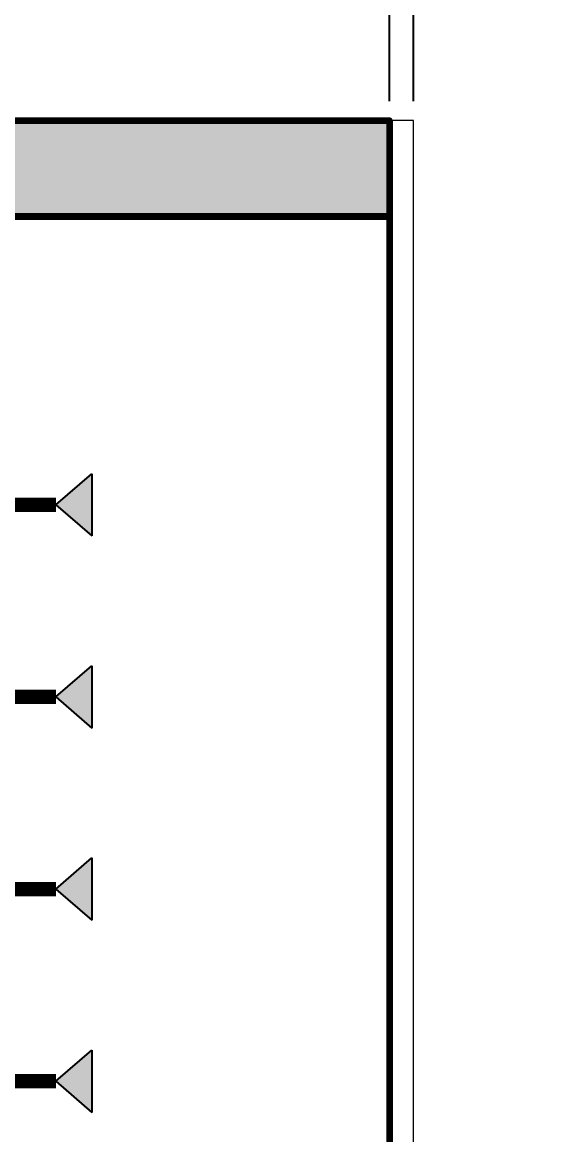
# Model space of a CAD drawing. Header units: millimetres. Extents: x -116965 to 323937, y 291661 to 566926.
# Drawn here: x -41915 to -41363, y 317683 to 318841 of the extents above; entities that cross this region are included whole.
import ezdxf

# ---------------------------------------------------------------- set-up
doc = ezdxf.new("R2010")
doc.units = ezdxf.units.MM
doc.header["$PDMODE"] = 35
doc.layers.get('0').update_dxf_attribs({"lineweight": 18})
doc.layers.add('AM_5', color=3, linetype='Continuous', lineweight=25)
doc.layers.add('C00-00-00', color=7, linetype='Continuous')
doc.layers.add('C34-3A-40', color=7, linetype='Continuous', true_color=0x343a40)
doc.layers.add('C62-64-69', color=7, linetype='Continuous', true_color=0x626469)
doc.styles.add('{18b73a54-fa43-428c-adcb-c1c7bbdf2c84}', font='Simplex.shx')
doc.dimstyles.new('kich thuoc$0', dxfattribs={"dimscale": 2, "dimtxt": 20, "dimasz": 16, "dimexe": 15, "dimexo": 10, "dimgap": 5, "dimtad": 1, "dimdec": 0, "dimzin": 0, "dimdsep": 46, "dimtxsty": '{18b73a54-fa43-428c-adcb-c1c7bbdf2c84}', "dimblk": 'OPEN30', "dimcen": 0.09, "dimclrd": 3, "dimclre": 3, "dimclrt": 3, "dimadec": 0, "dimazin": 0, "dimtfac": 1, "dimtdec": 0, "dimtofl": 0, "dimtmove": 0, "dimatfit": 3, "dimldrblk": 'OPEN30', "dimfxl": 1, "dimtolj": 1, "dimtzin": 0, "dimarcsym": 0})

# ---------------------------------------------------------------- blocks, each defined once
blk = doc.blocks.new('_Open30')
at = {"color": 0, "linetype": 'ByBlock', "lineweight": -2}
for p, q in [((-1, 0.268), (0, 0)), ((0, 0), (-1, -0.268)), ((0, 0), (-1, 0))]:
    blk.add_line(p, q, dxfattribs=at)
blk = doc.blocks.new('*D1867')
at = {"layer": 'AM_5', "color": 3, "lineweight": -2, "transparency": 16777216}
for p, q in [((-41932.6, 318758.4), (-41932.6, 319143.3)), ((-41532.6, 318758.4), (-41532.6, 319143.3)), ((-41902.6, 319113.3), (-41562.6, 319113.3))]:
    blk.add_line(p, q, dxfattribs=at)
at = {"layer": 'Defpoints', "color": 0, "lineweight": -3, "transparency": 16777216}
for p in [(-41532.6, 319113.3), (-41932.6, 318738.4), (-41532.6, 318738.4)]:
    blk.add_point(p, dxfattribs=at)
at = {"layer": 'AM_5', "color": 3, "lineweight": -2, "transparency": 16777216, "xscale": 30, "yscale": 30, "zscale": 30, "rotation": 180}
blk.add_blockref('_Open30', (-41932.6, 319113.3), dxfattribs=at)
at = {"layer": 'AM_5', "color": 3, "lineweight": -2, "transparency": 16777216, "xscale": 30, "yscale": 30, "zscale": 30}
blk.add_blockref('_Open30', (-41532.6, 319113.3), dxfattribs=at)
at = {"layer": 'AM_5', "color": 3, "transparency": 16777216, "insert": (-41732.6, 319143.3), "char_height": 40, "attachment_point": 5, "style": '{18b73a54-fa43-428c-adcb-c1c7bbdf2c84}'}
blk.add_mtext('\\A1;400', dxfattribs=at)
blk = doc.blocks.new('*D1869')
at = {"layer": 'AM_5', "color": 3, "lineweight": -2, "transparency": 16777216}
for p, q in [((-41532.7, 318758.5), (-41532.7, 319143.4)), ((-41507.7, 318758.5), (-41507.7, 319143.4)), ((-41562.7, 319113.4), (-41592.7, 319113.4)), ((-41477.7, 319113.4), (-41362.9, 319113.4))]:
    blk.add_line(p, q, dxfattribs=at)
at = {"layer": 'Defpoints', "color": 0, "lineweight": -3, "transparency": 16777216}
for p in [(-41532.7, 319113.4), (-41532.7, 318738.5), (-41507.7, 318738.5)]:
    blk.add_point(p, dxfattribs=at)
at = {"layer": 'AM_5', "color": 3, "lineweight": -2, "transparency": 16777216, "xscale": 30, "yscale": 30, "zscale": 30}
blk.add_blockref('_Open30', (-41532.7, 319113.4), dxfattribs=at)
at = {"layer": 'AM_5', "color": 3, "lineweight": -2, "transparency": 16777216, "xscale": 30, "yscale": 30, "zscale": 30, "rotation": 180}
blk.add_blockref('_Open30', (-41507.7, 319113.4), dxfattribs=at)
at = {"layer": 'AM_5', "color": 3, "transparency": 16777216, "insert": (-41405.3, 319143.4), "char_height": 40, "attachment_point": 5, "style": '{18b73a54-fa43-428c-adcb-c1c7bbdf2c84}'}
blk.add_mtext('25', dxfattribs=at)

msp = doc.modelspace()

# ---------------------------------------------------------------- hatches: boundary and pattern name
at = {"lineweight": -3, "ltscale": 5}
h = msp.add_hatch(color=1, dxfattribs=at)
h.dxf.hatch_style = 1
h.paths.add_polyline_path([(-41842.218844, 318306.124493), (-41842.218844, 318370.873176), (-41879.785245, 318338.498835)])
h = msp.add_hatch(color=1, dxfattribs=at)
h.dxf.hatch_style = 1
h.paths.add_polyline_path([(-41842.218844, 318106.152408), (-41842.218844, 318170.901092), (-41879.785245, 318138.52675)])
h = msp.add_hatch(color=1, dxfattribs=at)
h.dxf.hatch_style = 1
h.paths.add_polyline_path([(-41842.218844, 317906.180324), (-41842.218844, 317970.929007), (-41879.785245, 317938.554665)])
h = msp.add_hatch(color=1, dxfattribs=at)
h.dxf.hatch_style = 1
h.paths.add_polyline_path([(-41842.218844, 317706.208243), (-41842.218844, 317770.956926), (-41879.785245, 317738.582585)])
at = {"layer": 'C34-3A-40'}
h = msp.add_hatch(color=256, dxfattribs=at)
h.dxf.hatch_style = 2
h.paths.add_polyline_path([(-41932.748952, 318738.443002), (-41532.804782, 318738.443002), (-41532.804782, 318638.456958), (-41932.748952, 318638.456958)])
at = {"layer": 'C62-64-69'}
h = msp.add_hatch(color=256, dxfattribs=at)
h.dxf.hatch_style = 2
h.paths.add_polyline_path([(-41932.748952, 318729.444258), (-41900.753417, 318729.444258), (-41900.753417, 318722.445233), (-41932.748952, 318722.445233)])
h = msp.add_hatch(color=256, dxfattribs=at)
h.dxf.hatch_style = 2
h.paths.add_polyline_path([(-41900.753417, 318729.444258), (-41868.757882, 318729.444258), (-41868.757882, 318722.445233), (-41900.753417, 318722.445233)])
h = msp.add_hatch(color=256, dxfattribs=at)
h.dxf.hatch_style = 2
h.paths.add_polyline_path([(-41900.753417, 318729.444258), (-41868.757882, 318729.444258), (-41868.757882, 318722.445233), (-41900.753417, 318722.445233)])
h = msp.add_hatch(color=256, dxfattribs=at)
h.dxf.hatch_style = 2
h.paths.add_polyline_path([(-41868.757882, 318729.444258), (-41836.762352, 318729.444258), (-41836.762352, 318722.445233), (-41868.757882, 318722.445233)])
h = msp.add_hatch(color=256, dxfattribs=at)
h.dxf.hatch_style = 2
h.paths.add_polyline_path([(-41868.757882, 318729.444258), (-41836.762352, 318729.444258), (-41836.762352, 318722.445233), (-41868.757882, 318722.445233)])
h = msp.add_hatch(color=256, dxfattribs=at)
h.dxf.hatch_style = 2
h.paths.add_polyline_path([(-41836.762352, 318729.444258), (-41804.766817, 318729.444258), (-41804.766817, 318722.445233), (-41836.762352, 318722.445233)])
h = msp.add_hatch(color=256, dxfattribs=at)
h.dxf.hatch_style = 2
h.paths.add_polyline_path([(-41804.766817, 318729.444258), (-41772.771282, 318729.444258), (-41772.771282, 318722.445233), (-41804.766817, 318722.445233)])
h = msp.add_hatch(color=256, dxfattribs=at)
h.dxf.hatch_style = 2
h.paths.add_polyline_path([(-41804.766817, 318729.444258), (-41772.771282, 318729.444258), (-41772.771282, 318722.445233), (-41804.766817, 318722.445233)])
h = msp.add_hatch(color=256, dxfattribs=at)
h.dxf.hatch_style = 2
h.paths.add_polyline_path([(-41772.771282, 318729.444258), (-41740.775752, 318729.444258), (-41740.775752, 318722.445233), (-41772.771282, 318722.445233)])
h = msp.add_hatch(color=256, dxfattribs=at)
h.dxf.hatch_style = 2
h.paths.add_polyline_path([(-41772.771282, 318729.444258), (-41740.775752, 318729.444258), (-41740.775752, 318722.445233), (-41772.771282, 318722.445233)])
h = msp.add_hatch(color=256, dxfattribs=at)
h.dxf.hatch_style = 2
h.paths.add_polyline_path([(-41740.775752, 318729.444258), (-41708.780217, 318729.444258), (-41708.780217, 318722.445233), (-41740.775752, 318722.445233)])
h = msp.add_hatch(color=256, dxfattribs=at)
h.dxf.hatch_style = 2
h.paths.add_polyline_path([(-41708.780217, 318729.444258), (-41676.784682, 318729.444258), (-41676.784682, 318722.445233), (-41708.780217, 318722.445233)])
h = msp.add_hatch(color=256, dxfattribs=at)
h.dxf.hatch_style = 2
h.paths.add_polyline_path([(-41708.780217, 318729.444258), (-41676.784682, 318729.444258), (-41676.784682, 318722.445233), (-41708.780217, 318722.445233)])
h = msp.add_hatch(color=256, dxfattribs=at)
h.dxf.hatch_style = 2
h.paths.add_polyline_path([(-41676.784682, 318729.444258), (-41644.789152, 318729.444258), (-41644.789152, 318722.445233), (-41676.784682, 318722.445233)])
h = msp.add_hatch(color=256, dxfattribs=at)
h.dxf.hatch_style = 2
h.paths.add_polyline_path([(-41676.784682, 318729.444258), (-41644.789152, 318729.444258), (-41644.789152, 318722.445233), (-41676.784682, 318722.445233)])
h = msp.add_hatch(color=256, dxfattribs=at)
h.dxf.hatch_style = 2
h.paths.add_polyline_path([(-41644.789152, 318729.444258), (-41612.793617, 318729.444258), (-41612.793617, 318722.445233), (-41644.789152, 318722.445233)])
h = msp.add_hatch(color=256, dxfattribs=at)
h.dxf.hatch_style = 2
h.paths.add_polyline_path([(-41644.789152, 318729.444258), (-41612.793617, 318729.444258), (-41612.793617, 318722.445233), (-41644.789152, 318722.445233)])
h = msp.add_hatch(color=256, dxfattribs=at)
h.dxf.hatch_style = 2
h.paths.add_polyline_path([(-41612.793617, 318729.444258), (-41580.798082, 318729.444258), (-41580.798082, 318722.445233), (-41612.793617, 318722.445233)])
h = msp.add_hatch(color=256, dxfattribs=at)
h.dxf.hatch_style = 2
h.paths.add_polyline_path([(-41612.793617, 318729.444258), (-41580.798082, 318729.444258), (-41580.798082, 318722.445233), (-41612.793617, 318722.445233)])
h = msp.add_hatch(color=256, dxfattribs=at)
h.dxf.hatch_style = 2
h.paths.add_polyline_path([(-41580.798082, 318729.444258), (-41548.802552, 318729.444258), (-41548.802552, 318722.445233), (-41580.798082, 318722.445233)])
h = msp.add_hatch(color=256, dxfattribs=at)
h.dxf.hatch_style = 2
h.paths.add_polyline_path([(-41932.748952, 318722.445233), (-41900.753417, 318722.445233), (-41900.753417, 318720.445514), (-41932.748952, 318720.445514)])
h = msp.add_hatch(color=256, dxfattribs=at)
h.dxf.hatch_style = 2
h.paths.add_polyline_path([(-41932.748952, 318720.445514), (-41900.753417, 318720.445514), (-41900.753417, 318713.446489), (-41932.748952, 318713.446489)])
h = msp.add_hatch(color=256, dxfattribs=at)
h.dxf.hatch_style = 2
h.paths.add_polyline_path([(-41932.748952, 318713.446489), (-41900.753417, 318713.446489), (-41900.753417, 318711.446771), (-41932.748952, 318711.446771)])
h = msp.add_hatch(color=256, dxfattribs=at)
h.dxf.hatch_style = 2
h.paths.add_polyline_path([(-41900.753417, 318722.445233), (-41868.757882, 318722.445233), (-41868.757882, 318720.445514), (-41900.753417, 318720.445514)])
h = msp.add_hatch(color=256, dxfattribs=at)
h.dxf.hatch_style = 2
h.paths.add_polyline_path([(-41900.753417, 318722.445233), (-41868.757882, 318722.445233), (-41868.757882, 318720.445514), (-41900.753417, 318720.445514)])
h = msp.add_hatch(color=256, dxfattribs=at)
h.dxf.hatch_style = 2
h.paths.add_polyline_path([(-41900.753417, 318720.445514), (-41868.757882, 318720.445514), (-41868.757882, 318713.446489), (-41900.753417, 318713.446489)])
h = msp.add_hatch(color=256, dxfattribs=at)
h.dxf.hatch_style = 2
h.paths.add_polyline_path([(-41900.753417, 318720.445514), (-41868.757882, 318720.445514), (-41868.757882, 318713.446489), (-41900.753417, 318713.446489)])
h = msp.add_hatch(color=256, dxfattribs=at)
h.dxf.hatch_style = 2
h.paths.add_polyline_path([(-41900.753417, 318713.446489), (-41868.757882, 318713.446489), (-41868.757882, 318711.446771), (-41900.753417, 318711.446771)])
h = msp.add_hatch(color=256, dxfattribs=at)
h.dxf.hatch_style = 2
h.paths.add_polyline_path([(-41900.753417, 318713.446489), (-41868.757882, 318713.446489), (-41868.757882, 318711.446771), (-41900.753417, 318711.446771)])
h = msp.add_hatch(color=256, dxfattribs=at)
h.dxf.hatch_style = 2
h.paths.add_polyline_path([(-41868.757882, 318722.445233), (-41836.762352, 318722.445233), (-41836.762352, 318720.445514), (-41868.757882, 318720.445514)])
h = msp.add_hatch(color=256, dxfattribs=at)
h.dxf.hatch_style = 2
h.paths.add_polyline_path([(-41868.757882, 318722.445233), (-41836.762352, 318722.445233), (-41836.762352, 318720.445514), (-41868.757882, 318720.445514)])
h = msp.add_hatch(color=256, dxfattribs=at)
h.dxf.hatch_style = 2
h.paths.add_polyline_path([(-41868.757882, 318720.445514), (-41836.762352, 318720.445514), (-41836.762352, 318713.446489), (-41868.757882, 318713.446489)])
h = msp.add_hatch(color=256, dxfattribs=at)
h.dxf.hatch_style = 2
h.paths.add_polyline_path([(-41868.757882, 318720.445514), (-41836.762352, 318720.445514), (-41836.762352, 318713.446489), (-41868.757882, 318713.446489)])
h = msp.add_hatch(color=256, dxfattribs=at)
h.dxf.hatch_style = 2
h.paths.add_polyline_path([(-41868.757882, 318713.446489), (-41836.762352, 318713.446489), (-41836.762352, 318711.446771), (-41868.757882, 318711.446771)])
h = msp.add_hatch(color=256, dxfattribs=at)
h.dxf.hatch_style = 2
h.paths.add_polyline_path([(-41868.757882, 318713.446489), (-41836.762352, 318713.446489), (-41836.762352, 318711.446771), (-41868.757882, 318711.446771)])
h = msp.add_hatch(color=256, dxfattribs=at)
h.dxf.hatch_style = 2
h.paths.add_polyline_path([(-41836.762352, 318722.445233), (-41804.766817, 318722.445233), (-41804.766817, 318720.445514), (-41836.762352, 318720.445514)])
h = msp.add_hatch(color=256, dxfattribs=at)
h.dxf.hatch_style = 2
h.paths.add_polyline_path([(-41836.762352, 318720.445514), (-41804.766817, 318720.445514), (-41804.766817, 318713.446489), (-41836.762352, 318713.446489)])
h = msp.add_hatch(color=256, dxfattribs=at)
h.dxf.hatch_style = 2
h.paths.add_polyline_path([(-41836.762352, 318713.446489), (-41804.766817, 318713.446489), (-41804.766817, 318711.446771), (-41836.762352, 318711.446771)])
h = msp.add_hatch(color=256, dxfattribs=at)
h.dxf.hatch_style = 2
h.paths.add_polyline_path([(-41804.766817, 318722.445233), (-41772.771282, 318722.445233), (-41772.771282, 318720.445514), (-41804.766817, 318720.445514)])
h = msp.add_hatch(color=256, dxfattribs=at)
h.dxf.hatch_style = 2
h.paths.add_polyline_path([(-41804.766817, 318722.445233), (-41772.771282, 318722.445233), (-41772.771282, 318720.445514), (-41804.766817, 318720.445514)])
h = msp.add_hatch(color=256, dxfattribs=at)
h.dxf.hatch_style = 2
h.paths.add_polyline_path([(-41804.766817, 318720.445514), (-41772.771282, 318720.445514), (-41772.771282, 318713.446489), (-41804.766817, 318713.446489)])
h = msp.add_hatch(color=256, dxfattribs=at)
h.dxf.hatch_style = 2
h.paths.add_polyline_path([(-41804.766817, 318720.445514), (-41772.771282, 318720.445514), (-41772.771282, 318713.446489), (-41804.766817, 318713.446489)])
h = msp.add_hatch(color=256, dxfattribs=at)
h.dxf.hatch_style = 2
h.paths.add_polyline_path([(-41804.766817, 318713.446489), (-41772.771282, 318713.446489), (-41772.771282, 318711.446771), (-41804.766817, 318711.446771)])
h = msp.add_hatch(color=256, dxfattribs=at)
h.dxf.hatch_style = 2
h.paths.add_polyline_path([(-41804.766817, 318713.446489), (-41772.771282, 318713.446489), (-41772.771282, 318711.446771), (-41804.766817, 318711.446771)])
h = msp.add_hatch(color=256, dxfattribs=at)
h.dxf.hatch_style = 2
h.paths.add_polyline_path([(-41772.771282, 318722.445233), (-41740.775752, 318722.445233), (-41740.775752, 318720.445514), (-41772.771282, 318720.445514)])
h = msp.add_hatch(color=256, dxfattribs=at)
h.dxf.hatch_style = 2
h.paths.add_polyline_path([(-41772.771282, 318722.445233), (-41740.775752, 318722.445233), (-41740.775752, 318720.445514), (-41772.771282, 318720.445514)])
h = msp.add_hatch(color=256, dxfattribs=at)
h.dxf.hatch_style = 2
h.paths.add_polyline_path([(-41772.771282, 318720.445514), (-41740.775752, 318720.445514), (-41740.775752, 318713.446489), (-41772.771282, 318713.446489)])
h = msp.add_hatch(color=256, dxfattribs=at)
h.dxf.hatch_style = 2
h.paths.add_polyline_path([(-41772.771282, 318720.445514), (-41740.775752, 318720.445514), (-41740.775752, 318713.446489), (-41772.771282, 318713.446489)])
h = msp.add_hatch(color=256, dxfattribs=at)
h.dxf.hatch_style = 2
h.paths.add_polyline_path([(-41772.771282, 318713.446489), (-41740.775752, 318713.446489), (-41740.775752, 318711.446771), (-41772.771282, 318711.446771)])
h = msp.add_hatch(color=256, dxfattribs=at)
h.dxf.hatch_style = 2
h.paths.add_polyline_path([(-41772.771282, 318713.446489), (-41740.775752, 318713.446489), (-41740.775752, 318711.446771), (-41772.771282, 318711.446771)])
h = msp.add_hatch(color=256, dxfattribs=at)
h.dxf.hatch_style = 2
h.paths.add_polyline_path([(-41740.775752, 318722.445233), (-41708.780217, 318722.445233), (-41708.780217, 318720.445514), (-41740.775752, 318720.445514)])
h = msp.add_hatch(color=256, dxfattribs=at)
h.dxf.hatch_style = 2
h.paths.add_polyline_path([(-41740.775752, 318720.445514), (-41708.780217, 318720.445514), (-41708.780217, 318713.446489), (-41740.775752, 318713.446489)])
h = msp.add_hatch(color=256, dxfattribs=at)
h.dxf.hatch_style = 2
h.paths.add_polyline_path([(-41740.775752, 318713.446489), (-41708.780217, 318713.446489), (-41708.780217, 318711.446771), (-41740.775752, 318711.446771)])
h = msp.add_hatch(color=256, dxfattribs=at)
h.dxf.hatch_style = 2
h.paths.add_polyline_path([(-41708.780217, 318722.445233), (-41676.784682, 318722.445233), (-41676.784682, 318720.445514), (-41708.780217, 318720.445514)])
h = msp.add_hatch(color=256, dxfattribs=at)
h.dxf.hatch_style = 2
h.paths.add_polyline_path([(-41708.780217, 318722.445233), (-41676.784682, 318722.445233), (-41676.784682, 318720.445514), (-41708.780217, 318720.445514)])
h = msp.add_hatch(color=256, dxfattribs=at)
h.dxf.hatch_style = 2
h.paths.add_polyline_path([(-41708.780217, 318720.445514), (-41676.784682, 318720.445514), (-41676.784682, 318713.446489), (-41708.780217, 318713.446489)])
h = msp.add_hatch(color=256, dxfattribs=at)
h.dxf.hatch_style = 2
h.paths.add_polyline_path([(-41708.780217, 318720.445514), (-41676.784682, 318720.445514), (-41676.784682, 318713.446489), (-41708.780217, 318713.446489)])
h = msp.add_hatch(color=256, dxfattribs=at)
h.dxf.hatch_style = 2
h.paths.add_polyline_path([(-41708.780217, 318713.446489), (-41676.784682, 318713.446489), (-41676.784682, 318711.446771), (-41708.780217, 318711.446771)])
h = msp.add_hatch(color=256, dxfattribs=at)
h.dxf.hatch_style = 2
h.paths.add_polyline_path([(-41708.780217, 318713.446489), (-41676.784682, 318713.446489), (-41676.784682, 318711.446771), (-41708.780217, 318711.446771)])
h = msp.add_hatch(color=256, dxfattribs=at)
h.dxf.hatch_style = 2
h.paths.add_polyline_path([(-41676.784682, 318722.445233), (-41644.789152, 318722.445233), (-41644.789152, 318720.445514), (-41676.784682, 318720.445514)])
h = msp.add_hatch(color=256, dxfattribs=at)
h.dxf.hatch_style = 2
h.paths.add_polyline_path([(-41676.784682, 318722.445233), (-41644.789152, 318722.445233), (-41644.789152, 318720.445514), (-41676.784682, 318720.445514)])
h = msp.add_hatch(color=256, dxfattribs=at)
h.dxf.hatch_style = 2
h.paths.add_polyline_path([(-41676.784682, 318720.445514), (-41644.789152, 318720.445514), (-41644.789152, 318713.446489), (-41676.784682, 318713.446489)])
h = msp.add_hatch(color=256, dxfattribs=at)
h.dxf.hatch_style = 2
h.paths.add_polyline_path([(-41676.784682, 318720.445514), (-41644.789152, 318720.445514), (-41644.789152, 318713.446489), (-41676.784682, 318713.446489)])
h = msp.add_hatch(color=256, dxfattribs=at)
h.dxf.hatch_style = 2
h.paths.add_polyline_path([(-41676.784682, 318713.446489), (-41644.789152, 318713.446489), (-41644.789152, 318711.446771), (-41676.784682, 318711.446771)])
h = msp.add_hatch(color=256, dxfattribs=at)
h.dxf.hatch_style = 2
h.paths.add_polyline_path([(-41676.784682, 318713.446489), (-41644.789152, 318713.446489), (-41644.789152, 318711.446771), (-41676.784682, 318711.446771)])
h = msp.add_hatch(color=256, dxfattribs=at)
h.dxf.hatch_style = 2
h.paths.add_polyline_path([(-41644.789152, 318722.445233), (-41612.793617, 318722.445233), (-41612.793617, 318720.445514), (-41644.789152, 318720.445514)])
h = msp.add_hatch(color=256, dxfattribs=at)
h.dxf.hatch_style = 2
h.paths.add_polyline_path([(-41644.789152, 318722.445233), (-41612.793617, 318722.445233), (-41612.793617, 318720.445514), (-41644.789152, 318720.445514)])
h = msp.add_hatch(color=256, dxfattribs=at)
h.dxf.hatch_style = 2
h.paths.add_polyline_path([(-41644.789152, 318720.445514), (-41612.793617, 318720.445514), (-41612.793617, 318713.446489), (-41644.789152, 318713.446489)])
h = msp.add_hatch(color=256, dxfattribs=at)
h.dxf.hatch_style = 2
h.paths.add_polyline_path([(-41644.789152, 318720.445514), (-41612.793617, 318720.445514), (-41612.793617, 318713.446489), (-41644.789152, 318713.446489)])
h = msp.add_hatch(color=256, dxfattribs=at)
h.dxf.hatch_style = 2
h.paths.add_polyline_path([(-41644.789152, 318713.446489), (-41612.793617, 318713.446489), (-41612.793617, 318711.446771), (-41644.789152, 318711.446771)])
h = msp.add_hatch(color=256, dxfattribs=at)
h.dxf.hatch_style = 2
h.paths.add_polyline_path([(-41644.789152, 318713.446489), (-41612.793617, 318713.446489), (-41612.793617, 318711.446771), (-41644.789152, 318711.446771)])
h = msp.add_hatch(color=256, dxfattribs=at)
h.dxf.hatch_style = 2
h.paths.add_polyline_path([(-41612.793617, 318722.445233), (-41580.798082, 318722.445233), (-41580.798082, 318720.445514), (-41612.793617, 318720.445514)])
h = msp.add_hatch(color=256, dxfattribs=at)
h.dxf.hatch_style = 2
h.paths.add_polyline_path([(-41612.793617, 318722.445233), (-41580.798082, 318722.445233), (-41580.798082, 318720.445514), (-41612.793617, 318720.445514)])
h = msp.add_hatch(color=256, dxfattribs=at)
h.dxf.hatch_style = 2
h.paths.add_polyline_path([(-41612.793617, 318720.445514), (-41580.798082, 318720.445514), (-41580.798082, 318713.446489), (-41612.793617, 318713.446489)])
h = msp.add_hatch(color=256, dxfattribs=at)
h.dxf.hatch_style = 2
h.paths.add_polyline_path([(-41612.793617, 318720.445514), (-41580.798082, 318720.445514), (-41580.798082, 318713.446489), (-41612.793617, 318713.446489)])
h = msp.add_hatch(color=256, dxfattribs=at)
h.dxf.hatch_style = 2
h.paths.add_polyline_path([(-41612.793617, 318713.446489), (-41580.798082, 318713.446489), (-41580.798082, 318711.446771), (-41612.793617, 318711.446771)])
h = msp.add_hatch(color=256, dxfattribs=at)
h.dxf.hatch_style = 2
h.paths.add_polyline_path([(-41612.793617, 318713.446489), (-41580.798082, 318713.446489), (-41580.798082, 318711.446771), (-41612.793617, 318711.446771)])
h = msp.add_hatch(color=256, dxfattribs=at)
h.dxf.hatch_style = 2
h.paths.add_polyline_path([(-41580.798082, 318722.445233), (-41548.802552, 318722.445233), (-41548.802552, 318720.445514), (-41580.798082, 318720.445514)])
h = msp.add_hatch(color=256, dxfattribs=at)
h.dxf.hatch_style = 2
h.paths.add_polyline_path([(-41580.798082, 318720.445514), (-41548.802552, 318720.445514), (-41548.802552, 318713.446489), (-41580.798082, 318713.446489)])
h = msp.add_hatch(color=256, dxfattribs=at)
h.dxf.hatch_style = 2
h.paths.add_polyline_path([(-41580.798082, 318713.446489), (-41548.802552, 318713.446489), (-41548.802552, 318711.446771), (-41580.798082, 318711.446771)])
h = msp.add_hatch(color=256, dxfattribs=at)
h.dxf.hatch_style = 2
h.paths.add_polyline_path([(-41932.748952, 318711.446771), (-41900.753417, 318711.446771), (-41900.753417, 318704.447745), (-41932.748952, 318704.447745)])
h = msp.add_hatch(color=256, dxfattribs=at)
h.dxf.hatch_style = 2
h.paths.add_polyline_path([(-41932.748952, 318704.447745), (-41900.753417, 318704.447745), (-41900.753417, 318702.448027), (-41932.748952, 318702.448027)])
h = msp.add_hatch(color=256, dxfattribs=at)
h.dxf.hatch_style = 2
h.paths.add_polyline_path([(-41932.748952, 318702.448027), (-41900.753417, 318702.448027), (-41900.753417, 318695.449001), (-41932.748952, 318695.449001)])
h = msp.add_hatch(color=256, dxfattribs=at)
h.dxf.hatch_style = 2
h.paths.add_polyline_path([(-41900.753417, 318711.446771), (-41868.757882, 318711.446771), (-41868.757882, 318704.447745), (-41900.753417, 318704.447745)])
h = msp.add_hatch(color=256, dxfattribs=at)
h.dxf.hatch_style = 2
h.paths.add_polyline_path([(-41900.753417, 318711.446771), (-41868.757882, 318711.446771), (-41868.757882, 318704.447745), (-41900.753417, 318704.447745)])
h = msp.add_hatch(color=256, dxfattribs=at)
h.dxf.hatch_style = 2
h.paths.add_polyline_path([(-41900.753417, 318704.447745), (-41868.757882, 318704.447745), (-41868.757882, 318702.448027), (-41900.753417, 318702.448027)])
h = msp.add_hatch(color=256, dxfattribs=at)
h.dxf.hatch_style = 2
h.paths.add_polyline_path([(-41900.753417, 318704.447745), (-41868.757882, 318704.447745), (-41868.757882, 318702.448027), (-41900.753417, 318702.448027)])
h = msp.add_hatch(color=256, dxfattribs=at)
h.dxf.hatch_style = 2
h.paths.add_polyline_path([(-41900.753417, 318702.448027), (-41868.757882, 318702.448027), (-41868.757882, 318695.449001), (-41900.753417, 318695.449001)])
h = msp.add_hatch(color=256, dxfattribs=at)
h.dxf.hatch_style = 2
h.paths.add_polyline_path([(-41900.753417, 318702.448027), (-41868.757882, 318702.448027), (-41868.757882, 318695.449001), (-41900.753417, 318695.449001)])
h = msp.add_hatch(color=256, dxfattribs=at)
h.dxf.hatch_style = 2
h.paths.add_polyline_path([(-41868.757882, 318711.446771), (-41836.762352, 318711.446771), (-41836.762352, 318704.447745), (-41868.757882, 318704.447745)])
h = msp.add_hatch(color=256, dxfattribs=at)
h.dxf.hatch_style = 2
h.paths.add_polyline_path([(-41868.757882, 318711.446771), (-41836.762352, 318711.446771), (-41836.762352, 318704.447745), (-41868.757882, 318704.447745)])
h = msp.add_hatch(color=256, dxfattribs=at)
h.dxf.hatch_style = 2
h.paths.add_polyline_path([(-41868.757882, 318704.447745), (-41836.762352, 318704.447745), (-41836.762352, 318702.448027), (-41868.757882, 318702.448027)])
h = msp.add_hatch(color=256, dxfattribs=at)
h.dxf.hatch_style = 2
h.paths.add_polyline_path([(-41868.757882, 318704.447745), (-41836.762352, 318704.447745), (-41836.762352, 318702.448027), (-41868.757882, 318702.448027)])
h = msp.add_hatch(color=256, dxfattribs=at)
h.dxf.hatch_style = 2
h.paths.add_polyline_path([(-41868.757882, 318702.448027), (-41836.762352, 318702.448027), (-41836.762352, 318695.449001), (-41868.757882, 318695.449001)])
h = msp.add_hatch(color=256, dxfattribs=at)
h.dxf.hatch_style = 2
h.paths.add_polyline_path([(-41868.757882, 318702.448027), (-41836.762352, 318702.448027), (-41836.762352, 318695.449001), (-41868.757882, 318695.449001)])
h = msp.add_hatch(color=256, dxfattribs=at)
h.dxf.hatch_style = 2
h.paths.add_polyline_path([(-41836.762352, 318711.446771), (-41804.766817, 318711.446771), (-41804.766817, 318704.447745), (-41836.762352, 318704.447745)])
h = msp.add_hatch(color=256, dxfattribs=at)
h.dxf.hatch_style = 2
h.paths.add_polyline_path([(-41836.762352, 318704.447745), (-41804.766817, 318704.447745), (-41804.766817, 318702.448027), (-41836.762352, 318702.448027)])
h = msp.add_hatch(color=256, dxfattribs=at)
h.dxf.hatch_style = 2
h.paths.add_polyline_path([(-41836.762352, 318702.448027), (-41804.766817, 318702.448027), (-41804.766817, 318695.449001), (-41836.762352, 318695.449001)])
h = msp.add_hatch(color=256, dxfattribs=at)
h.dxf.hatch_style = 2
h.paths.add_polyline_path([(-41804.766817, 318711.446771), (-41772.771282, 318711.446771), (-41772.771282, 318704.447745), (-41804.766817, 318704.447745)])
h = msp.add_hatch(color=256, dxfattribs=at)
h.dxf.hatch_style = 2
h.paths.add_polyline_path([(-41804.766817, 318711.446771), (-41772.771282, 318711.446771), (-41772.771282, 318704.447745), (-41804.766817, 318704.447745)])
h = msp.add_hatch(color=256, dxfattribs=at)
h.dxf.hatch_style = 2
h.paths.add_polyline_path([(-41804.766817, 318704.447745), (-41772.771282, 318704.447745), (-41772.771282, 318702.448027), (-41804.766817, 318702.448027)])
h = msp.add_hatch(color=256, dxfattribs=at)
h.dxf.hatch_style = 2
h.paths.add_polyline_path([(-41804.766817, 318704.447745), (-41772.771282, 318704.447745), (-41772.771282, 318702.448027), (-41804.766817, 318702.448027)])
h = msp.add_hatch(color=256, dxfattribs=at)
h.dxf.hatch_style = 2
h.paths.add_polyline_path([(-41804.766817, 318702.448027), (-41772.771282, 318702.448027), (-41772.771282, 318695.449001), (-41804.766817, 318695.449001)])
h = msp.add_hatch(color=256, dxfattribs=at)
h.dxf.hatch_style = 2
h.paths.add_polyline_path([(-41804.766817, 318702.448027), (-41772.771282, 318702.448027), (-41772.771282, 318695.449001), (-41804.766817, 318695.449001)])
h = msp.add_hatch(color=256, dxfattribs=at)
h.dxf.hatch_style = 2
h.paths.add_polyline_path([(-41772.771282, 318711.446771), (-41740.775752, 318711.446771), (-41740.775752, 318704.447745), (-41772.771282, 318704.447745)])
h = msp.add_hatch(color=256, dxfattribs=at)
h.dxf.hatch_style = 2
h.paths.add_polyline_path([(-41772.771282, 318711.446771), (-41740.775752, 318711.446771), (-41740.775752, 318704.447745), (-41772.771282, 318704.447745)])
h = msp.add_hatch(color=256, dxfattribs=at)
h.dxf.hatch_style = 2
h.paths.add_polyline_path([(-41772.771282, 318704.447745), (-41740.775752, 318704.447745), (-41740.775752, 318702.448027), (-41772.771282, 318702.448027)])
h = msp.add_hatch(color=256, dxfattribs=at)
h.dxf.hatch_style = 2
h.paths.add_polyline_path([(-41772.771282, 318704.447745), (-41740.775752, 318704.447745), (-41740.775752, 318702.448027), (-41772.771282, 318702.448027)])
h = msp.add_hatch(color=256, dxfattribs=at)
h.dxf.hatch_style = 2
h.paths.add_polyline_path([(-41772.771282, 318702.448027), (-41740.775752, 318702.448027), (-41740.775752, 318695.449001), (-41772.771282, 318695.449001)])
h = msp.add_hatch(color=256, dxfattribs=at)
h.dxf.hatch_style = 2
h.paths.add_polyline_path([(-41772.771282, 318702.448027), (-41740.775752, 318702.448027), (-41740.775752, 318695.449001), (-41772.771282, 318695.449001)])
h = msp.add_hatch(color=256, dxfattribs=at)
h.dxf.hatch_style = 2
h.paths.add_polyline_path([(-41740.775752, 318711.446771), (-41708.780217, 318711.446771), (-41708.780217, 318704.447745), (-41740.775752, 318704.447745)])
h = msp.add_hatch(color=256, dxfattribs=at)
h.dxf.hatch_style = 2
h.paths.add_polyline_path([(-41740.775752, 318704.447745), (-41708.780217, 318704.447745), (-41708.780217, 318702.448027), (-41740.775752, 318702.448027)])
h = msp.add_hatch(color=256, dxfattribs=at)
h.dxf.hatch_style = 2
h.paths.add_polyline_path([(-41740.775752, 318702.448027), (-41708.780217, 318702.448027), (-41708.780217, 318695.449001), (-41740.775752, 318695.449001)])
h = msp.add_hatch(color=256, dxfattribs=at)
h.dxf.hatch_style = 2
h.paths.add_polyline_path([(-41708.780217, 318711.446771), (-41676.784682, 318711.446771), (-41676.784682, 318704.447745), (-41708.780217, 318704.447745)])
h = msp.add_hatch(color=256, dxfattribs=at)
h.dxf.hatch_style = 2
h.paths.add_polyline_path([(-41708.780217, 318711.446771), (-41676.784682, 318711.446771), (-41676.784682, 318704.447745), (-41708.780217, 318704.447745)])
h = msp.add_hatch(color=256, dxfattribs=at)
h.dxf.hatch_style = 2
h.paths.add_polyline_path([(-41708.780217, 318704.447745), (-41676.784682, 318704.447745), (-41676.784682, 318702.448027), (-41708.780217, 318702.448027)])
h = msp.add_hatch(color=256, dxfattribs=at)
h.dxf.hatch_style = 2
h.paths.add_polyline_path([(-41708.780217, 318704.447745), (-41676.784682, 318704.447745), (-41676.784682, 318702.448027), (-41708.780217, 318702.448027)])
h = msp.add_hatch(color=256, dxfattribs=at)
h.dxf.hatch_style = 2
h.paths.add_polyline_path([(-41708.780217, 318702.448027), (-41676.784682, 318702.448027), (-41676.784682, 318695.449001), (-41708.780217, 318695.449001)])
h = msp.add_hatch(color=256, dxfattribs=at)
h.dxf.hatch_style = 2
h.paths.add_polyline_path([(-41708.780217, 318702.448027), (-41676.784682, 318702.448027), (-41676.784682, 318695.449001), (-41708.780217, 318695.449001)])
h = msp.add_hatch(color=256, dxfattribs=at)
h.dxf.hatch_style = 2
h.paths.add_polyline_path([(-41676.784682, 318711.446771), (-41644.789152, 318711.446771), (-41644.789152, 318704.447745), (-41676.784682, 318704.447745)])
h = msp.add_hatch(color=256, dxfattribs=at)
h.dxf.hatch_style = 2
h.paths.add_polyline_path([(-41676.784682, 318711.446771), (-41644.789152, 318711.446771), (-41644.789152, 318704.447745), (-41676.784682, 318704.447745)])
h = msp.add_hatch(color=256, dxfattribs=at)
h.dxf.hatch_style = 2
h.paths.add_polyline_path([(-41676.784682, 318704.447745), (-41644.789152, 318704.447745), (-41644.789152, 318702.448027), (-41676.784682, 318702.448027)])
h = msp.add_hatch(color=256, dxfattribs=at)
h.dxf.hatch_style = 2
h.paths.add_polyline_path([(-41676.784682, 318704.447745), (-41644.789152, 318704.447745), (-41644.789152, 318702.448027), (-41676.784682, 318702.448027)])
h = msp.add_hatch(color=256, dxfattribs=at)
h.dxf.hatch_style = 2
h.paths.add_polyline_path([(-41676.784682, 318702.448027), (-41644.789152, 318702.448027), (-41644.789152, 318695.449001), (-41676.784682, 318695.449001)])
h = msp.add_hatch(color=256, dxfattribs=at)
h.dxf.hatch_style = 2
h.paths.add_polyline_path([(-41676.784682, 318702.448027), (-41644.789152, 318702.448027), (-41644.789152, 318695.449001), (-41676.784682, 318695.449001)])
h = msp.add_hatch(color=256, dxfattribs=at)
h.dxf.hatch_style = 2
h.paths.add_polyline_path([(-41644.789152, 318711.446771), (-41612.793617, 318711.446771), (-41612.793617, 318704.447745), (-41644.789152, 318704.447745)])
h = msp.add_hatch(color=256, dxfattribs=at)
h.dxf.hatch_style = 2
h.paths.add_polyline_path([(-41644.789152, 318711.446771), (-41612.793617, 318711.446771), (-41612.793617, 318704.447745), (-41644.789152, 318704.447745)])
h = msp.add_hatch(color=256, dxfattribs=at)
h.dxf.hatch_style = 2
h.paths.add_polyline_path([(-41644.789152, 318704.447745), (-41612.793617, 318704.447745), (-41612.793617, 318702.448027), (-41644.789152, 318702.448027)])
h = msp.add_hatch(color=256, dxfattribs=at)
h.dxf.hatch_style = 2
h.paths.add_polyline_path([(-41644.789152, 318704.447745), (-41612.793617, 318704.447745), (-41612.793617, 318702.448027), (-41644.789152, 318702.448027)])
h = msp.add_hatch(color=256, dxfattribs=at)
h.dxf.hatch_style = 2
h.paths.add_polyline_path([(-41644.789152, 318702.448027), (-41612.793617, 318702.448027), (-41612.793617, 318695.449001), (-41644.789152, 318695.449001)])
h = msp.add_hatch(color=256, dxfattribs=at)
h.dxf.hatch_style = 2
h.paths.add_polyline_path([(-41644.789152, 318702.448027), (-41612.793617, 318702.448027), (-41612.793617, 318695.449001), (-41644.789152, 318695.449001)])
h = msp.add_hatch(color=256, dxfattribs=at)
h.dxf.hatch_style = 2
h.paths.add_polyline_path([(-41612.793617, 318711.446771), (-41580.798082, 318711.446771), (-41580.798082, 318704.447745), (-41612.793617, 318704.447745)])
h = msp.add_hatch(color=256, dxfattribs=at)
h.dxf.hatch_style = 2
h.paths.add_polyline_path([(-41612.793617, 318711.446771), (-41580.798082, 318711.446771), (-41580.798082, 318704.447745), (-41612.793617, 318704.447745)])
h = msp.add_hatch(color=256, dxfattribs=at)
h.dxf.hatch_style = 2
h.paths.add_polyline_path([(-41612.793617, 318704.447745), (-41580.798082, 318704.447745), (-41580.798082, 318702.448027), (-41612.793617, 318702.448027)])
h = msp.add_hatch(color=256, dxfattribs=at)
h.dxf.hatch_style = 2
h.paths.add_polyline_path([(-41612.793617, 318704.447745), (-41580.798082, 318704.447745), (-41580.798082, 318702.448027), (-41612.793617, 318702.448027)])
h = msp.add_hatch(color=256, dxfattribs=at)
h.dxf.hatch_style = 2
h.paths.add_polyline_path([(-41612.793617, 318702.448027), (-41580.798082, 318702.448027), (-41580.798082, 318695.449001), (-41612.793617, 318695.449001)])
h = msp.add_hatch(color=256, dxfattribs=at)
h.dxf.hatch_style = 2
h.paths.add_polyline_path([(-41612.793617, 318702.448027), (-41580.798082, 318702.448027), (-41580.798082, 318695.449001), (-41612.793617, 318695.449001)])
h = msp.add_hatch(color=256, dxfattribs=at)
h.dxf.hatch_style = 2
h.paths.add_polyline_path([(-41580.798082, 318711.446771), (-41548.802552, 318711.446771), (-41548.802552, 318704.447745), (-41580.798082, 318704.447745)])
h = msp.add_hatch(color=256, dxfattribs=at)
h.dxf.hatch_style = 2
h.paths.add_polyline_path([(-41580.798082, 318704.447745), (-41548.802552, 318704.447745), (-41548.802552, 318702.448027), (-41580.798082, 318702.448027)])
h = msp.add_hatch(color=256, dxfattribs=at)
h.dxf.hatch_style = 2
h.paths.add_polyline_path([(-41580.798082, 318702.448027), (-41548.802552, 318702.448027), (-41548.802552, 318695.449001), (-41580.798082, 318695.449001)])
h = msp.add_hatch(color=256, dxfattribs=at)
h.dxf.hatch_style = 2
h.paths.add_polyline_path([(-41932.748952, 318695.449001), (-41900.753417, 318695.449001), (-41900.753417, 318693.449283), (-41932.748952, 318693.449283)])
h = msp.add_hatch(color=256, dxfattribs=at)
h.dxf.hatch_style = 2
h.paths.add_polyline_path([(-41932.748952, 318693.449283), (-41900.753417, 318693.449283), (-41900.753417, 318686.450258), (-41932.748952, 318686.450258)])
h = msp.add_hatch(color=256, dxfattribs=at)
h.dxf.hatch_style = 2
h.paths.add_polyline_path([(-41900.753417, 318695.449001), (-41868.757882, 318695.449001), (-41868.757882, 318693.449283), (-41900.753417, 318693.449283)])
h = msp.add_hatch(color=256, dxfattribs=at)
h.dxf.hatch_style = 2
h.paths.add_polyline_path([(-41900.753417, 318695.449001), (-41868.757882, 318695.449001), (-41868.757882, 318693.449283), (-41900.753417, 318693.449283)])
h = msp.add_hatch(color=256, dxfattribs=at)
h.dxf.hatch_style = 2
h.paths.add_polyline_path([(-41900.753417, 318693.449283), (-41868.757882, 318693.449283), (-41868.757882, 318686.450258), (-41900.753417, 318686.450258)])
h = msp.add_hatch(color=256, dxfattribs=at)
h.dxf.hatch_style = 2
h.paths.add_polyline_path([(-41900.753417, 318693.449283), (-41868.757882, 318693.449283), (-41868.757882, 318686.450258), (-41900.753417, 318686.450258)])
h = msp.add_hatch(color=256, dxfattribs=at)
h.dxf.hatch_style = 2
h.paths.add_polyline_path([(-41868.757882, 318695.449001), (-41836.762352, 318695.449001), (-41836.762352, 318693.449283), (-41868.757882, 318693.449283)])
h = msp.add_hatch(color=256, dxfattribs=at)
h.dxf.hatch_style = 2
h.paths.add_polyline_path([(-41868.757882, 318695.449001), (-41836.762352, 318695.449001), (-41836.762352, 318693.449283), (-41868.757882, 318693.449283)])
h = msp.add_hatch(color=256, dxfattribs=at)
h.dxf.hatch_style = 2
h.paths.add_polyline_path([(-41868.757882, 318693.449283), (-41836.762352, 318693.449283), (-41836.762352, 318686.450258), (-41868.757882, 318686.450258)])
h = msp.add_hatch(color=256, dxfattribs=at)
h.dxf.hatch_style = 2
h.paths.add_polyline_path([(-41868.757882, 318693.449283), (-41836.762352, 318693.449283), (-41836.762352, 318686.450258), (-41868.757882, 318686.450258)])
h = msp.add_hatch(color=256, dxfattribs=at)
h.dxf.hatch_style = 2
h.paths.add_polyline_path([(-41836.762352, 318695.449001), (-41804.766817, 318695.449001), (-41804.766817, 318693.449283), (-41836.762352, 318693.449283)])
h = msp.add_hatch(color=256, dxfattribs=at)
h.dxf.hatch_style = 2
h.paths.add_polyline_path([(-41836.762352, 318693.449283), (-41804.766817, 318693.449283), (-41804.766817, 318686.450258), (-41836.762352, 318686.450258)])
h = msp.add_hatch(color=256, dxfattribs=at)
h.dxf.hatch_style = 2
h.paths.add_polyline_path([(-41804.766817, 318695.449001), (-41772.771282, 318695.449001), (-41772.771282, 318693.449283), (-41804.766817, 318693.449283)])
h = msp.add_hatch(color=256, dxfattribs=at)
h.dxf.hatch_style = 2
h.paths.add_polyline_path([(-41804.766817, 318695.449001), (-41772.771282, 318695.449001), (-41772.771282, 318693.449283), (-41804.766817, 318693.449283)])
h = msp.add_hatch(color=256, dxfattribs=at)
h.dxf.hatch_style = 2
h.paths.add_polyline_path([(-41804.766817, 318693.449283), (-41772.771282, 318693.449283), (-41772.771282, 318686.450258), (-41804.766817, 318686.450258)])
h = msp.add_hatch(color=256, dxfattribs=at)
h.dxf.hatch_style = 2
h.paths.add_polyline_path([(-41804.766817, 318693.449283), (-41772.771282, 318693.449283), (-41772.771282, 318686.450258), (-41804.766817, 318686.450258)])
h = msp.add_hatch(color=256, dxfattribs=at)
h.dxf.hatch_style = 2
h.paths.add_polyline_path([(-41772.771282, 318695.449001), (-41740.775752, 318695.449001), (-41740.775752, 318693.449283), (-41772.771282, 318693.449283)])
h = msp.add_hatch(color=256, dxfattribs=at)
h.dxf.hatch_style = 2
h.paths.add_polyline_path([(-41772.771282, 318695.449001), (-41740.775752, 318695.449001), (-41740.775752, 318693.449283), (-41772.771282, 318693.449283)])
h = msp.add_hatch(color=256, dxfattribs=at)
h.dxf.hatch_style = 2
h.paths.add_polyline_path([(-41772.771282, 318693.449283), (-41740.775752, 318693.449283), (-41740.775752, 318686.450258), (-41772.771282, 318686.450258)])
h = msp.add_hatch(color=256, dxfattribs=at)
h.dxf.hatch_style = 2
h.paths.add_polyline_path([(-41772.771282, 318693.449283), (-41740.775752, 318693.449283), (-41740.775752, 318686.450258), (-41772.771282, 318686.450258)])
h = msp.add_hatch(color=256, dxfattribs=at)
h.dxf.hatch_style = 2
h.paths.add_polyline_path([(-41740.775752, 318695.449001), (-41708.780217, 318695.449001), (-41708.780217, 318693.449283), (-41740.775752, 318693.449283)])
h = msp.add_hatch(color=256, dxfattribs=at)
h.dxf.hatch_style = 2
h.paths.add_polyline_path([(-41740.775752, 318693.449283), (-41708.780217, 318693.449283), (-41708.780217, 318686.450258), (-41740.775752, 318686.450258)])
h = msp.add_hatch(color=256, dxfattribs=at)
h.dxf.hatch_style = 2
h.paths.add_polyline_path([(-41708.780217, 318695.449001), (-41676.784682, 318695.449001), (-41676.784682, 318693.449283), (-41708.780217, 318693.449283)])
h = msp.add_hatch(color=256, dxfattribs=at)
h.dxf.hatch_style = 2
h.paths.add_polyline_path([(-41708.780217, 318695.449001), (-41676.784682, 318695.449001), (-41676.784682, 318693.449283), (-41708.780217, 318693.449283)])
h = msp.add_hatch(color=256, dxfattribs=at)
h.dxf.hatch_style = 2
h.paths.add_polyline_path([(-41708.780217, 318693.449283), (-41676.784682, 318693.449283), (-41676.784682, 318686.450258), (-41708.780217, 318686.450258)])
h = msp.add_hatch(color=256, dxfattribs=at)
h.dxf.hatch_style = 2
h.paths.add_polyline_path([(-41708.780217, 318693.449283), (-41676.784682, 318693.449283), (-41676.784682, 318686.450258), (-41708.780217, 318686.450258)])
h = msp.add_hatch(color=256, dxfattribs=at)
h.dxf.hatch_style = 2
h.paths.add_polyline_path([(-41676.784682, 318695.449001), (-41644.789152, 318695.449001), (-41644.789152, 318693.449283), (-41676.784682, 318693.449283)])
h = msp.add_hatch(color=256, dxfattribs=at)
h.dxf.hatch_style = 2
h.paths.add_polyline_path([(-41676.784682, 318695.449001), (-41644.789152, 318695.449001), (-41644.789152, 318693.449283), (-41676.784682, 318693.449283)])
h = msp.add_hatch(color=256, dxfattribs=at)
h.dxf.hatch_style = 2
h.paths.add_polyline_path([(-41676.784682, 318693.449283), (-41644.789152, 318693.449283), (-41644.789152, 318686.450258), (-41676.784682, 318686.450258)])
h = msp.add_hatch(color=256, dxfattribs=at)
h.dxf.hatch_style = 2
h.paths.add_polyline_path([(-41676.784682, 318693.449283), (-41644.789152, 318693.449283), (-41644.789152, 318686.450258), (-41676.784682, 318686.450258)])
h = msp.add_hatch(color=256, dxfattribs=at)
h.dxf.hatch_style = 2
h.paths.add_polyline_path([(-41644.789152, 318695.449001), (-41612.793617, 318695.449001), (-41612.793617, 318693.449283), (-41644.789152, 318693.449283)])
h = msp.add_hatch(color=256, dxfattribs=at)
h.dxf.hatch_style = 2
h.paths.add_polyline_path([(-41644.789152, 318695.449001), (-41612.793617, 318695.449001), (-41612.793617, 318693.449283), (-41644.789152, 318693.449283)])
h = msp.add_hatch(color=256, dxfattribs=at)
h.dxf.hatch_style = 2
h.paths.add_polyline_path([(-41644.789152, 318693.449283), (-41612.793617, 318693.449283), (-41612.793617, 318686.450258), (-41644.789152, 318686.450258)])
h = msp.add_hatch(color=256, dxfattribs=at)
h.dxf.hatch_style = 2
h.paths.add_polyline_path([(-41644.789152, 318693.449283), (-41612.793617, 318693.449283), (-41612.793617, 318686.450258), (-41644.789152, 318686.450258)])
h = msp.add_hatch(color=256, dxfattribs=at)
h.dxf.hatch_style = 2
h.paths.add_polyline_path([(-41612.793617, 318695.449001), (-41580.798082, 318695.449001), (-41580.798082, 318693.449283), (-41612.793617, 318693.449283)])
h = msp.add_hatch(color=256, dxfattribs=at)
h.dxf.hatch_style = 2
h.paths.add_polyline_path([(-41612.793617, 318695.449001), (-41580.798082, 318695.449001), (-41580.798082, 318693.449283), (-41612.793617, 318693.449283)])
h = msp.add_hatch(color=256, dxfattribs=at)
h.dxf.hatch_style = 2
h.paths.add_polyline_path([(-41612.793617, 318693.449283), (-41580.798082, 318693.449283), (-41580.798082, 318686.450258), (-41612.793617, 318686.450258)])
h = msp.add_hatch(color=256, dxfattribs=at)
h.dxf.hatch_style = 2
h.paths.add_polyline_path([(-41612.793617, 318693.449283), (-41580.798082, 318693.449283), (-41580.798082, 318686.450258), (-41612.793617, 318686.450258)])
h = msp.add_hatch(color=256, dxfattribs=at)
h.dxf.hatch_style = 2
h.paths.add_polyline_path([(-41580.798082, 318695.449001), (-41548.802552, 318695.449001), (-41548.802552, 318693.449283), (-41580.798082, 318693.449283)])
h = msp.add_hatch(color=256, dxfattribs=at)
h.dxf.hatch_style = 2
h.paths.add_polyline_path([(-41580.798082, 318693.449283), (-41548.802552, 318693.449283), (-41548.802552, 318686.450258), (-41580.798082, 318686.450258)])
h = msp.add_hatch(color=256, dxfattribs=at)
h.dxf.hatch_style = 2
h.paths.add_polyline_path([(-41932.748952, 318686.450258), (-41900.753417, 318686.450258), (-41900.753417, 318684.450539), (-41932.748952, 318684.450539)])
h = msp.add_hatch(color=256, dxfattribs=at)
h.dxf.hatch_style = 2
h.paths.add_polyline_path([(-41900.753417, 318686.450258), (-41868.757882, 318686.450258), (-41868.757882, 318684.450539), (-41900.753417, 318684.450539)])
h = msp.add_hatch(color=256, dxfattribs=at)
h.dxf.hatch_style = 2
h.paths.add_polyline_path([(-41900.753417, 318686.450258), (-41868.757882, 318686.450258), (-41868.757882, 318684.450539), (-41900.753417, 318684.450539)])
h = msp.add_hatch(color=256, dxfattribs=at)
h.dxf.hatch_style = 2
h.paths.add_polyline_path([(-41868.757882, 318686.450258), (-41836.762352, 318686.450258), (-41836.762352, 318684.450539), (-41868.757882, 318684.450539)])
h = msp.add_hatch(color=256, dxfattribs=at)
h.dxf.hatch_style = 2
h.paths.add_polyline_path([(-41868.757882, 318686.450258), (-41836.762352, 318686.450258), (-41836.762352, 318684.450539), (-41868.757882, 318684.450539)])
h = msp.add_hatch(color=256, dxfattribs=at)
h.dxf.hatch_style = 2
h.paths.add_polyline_path([(-41836.762352, 318686.450258), (-41804.766817, 318686.450258), (-41804.766817, 318684.450539), (-41836.762352, 318684.450539)])
h = msp.add_hatch(color=256, dxfattribs=at)
h.dxf.hatch_style = 2
h.paths.add_polyline_path([(-41804.766817, 318686.450258), (-41772.771282, 318686.450258), (-41772.771282, 318684.450539), (-41804.766817, 318684.450539)])
h = msp.add_hatch(color=256, dxfattribs=at)
h.dxf.hatch_style = 2
h.paths.add_polyline_path([(-41804.766817, 318686.450258), (-41772.771282, 318686.450258), (-41772.771282, 318684.450539), (-41804.766817, 318684.450539)])
h = msp.add_hatch(color=256, dxfattribs=at)
h.dxf.hatch_style = 2
h.paths.add_polyline_path([(-41772.771282, 318686.450258), (-41740.775752, 318686.450258), (-41740.775752, 318684.450539), (-41772.771282, 318684.450539)])
h = msp.add_hatch(color=256, dxfattribs=at)
h.dxf.hatch_style = 2
h.paths.add_polyline_path([(-41772.771282, 318686.450258), (-41740.775752, 318686.450258), (-41740.775752, 318684.450539), (-41772.771282, 318684.450539)])
h = msp.add_hatch(color=256, dxfattribs=at)
h.dxf.hatch_style = 2
h.paths.add_polyline_path([(-41740.775752, 318686.450258), (-41708.780217, 318686.450258), (-41708.780217, 318684.450539), (-41740.775752, 318684.450539)])
h = msp.add_hatch(color=256, dxfattribs=at)
h.dxf.hatch_style = 2
h.paths.add_polyline_path([(-41708.780217, 318686.450258), (-41676.784682, 318686.450258), (-41676.784682, 318684.450539), (-41708.780217, 318684.450539)])
h = msp.add_hatch(color=256, dxfattribs=at)
h.dxf.hatch_style = 2
h.paths.add_polyline_path([(-41708.780217, 318686.450258), (-41676.784682, 318686.450258), (-41676.784682, 318684.450539), (-41708.780217, 318684.450539)])
h = msp.add_hatch(color=256, dxfattribs=at)
h.dxf.hatch_style = 2
h.paths.add_polyline_path([(-41676.784682, 318686.450258), (-41644.789152, 318686.450258), (-41644.789152, 318684.450539), (-41676.784682, 318684.450539)])
h = msp.add_hatch(color=256, dxfattribs=at)
h.dxf.hatch_style = 2
h.paths.add_polyline_path([(-41676.784682, 318686.450258), (-41644.789152, 318686.450258), (-41644.789152, 318684.450539), (-41676.784682, 318684.450539)])
h = msp.add_hatch(color=256, dxfattribs=at)
h.dxf.hatch_style = 2
h.paths.add_polyline_path([(-41644.789152, 318686.450258), (-41612.793617, 318686.450258), (-41612.793617, 318684.450539), (-41644.789152, 318684.450539)])
h = msp.add_hatch(color=256, dxfattribs=at)
h.dxf.hatch_style = 2
h.paths.add_polyline_path([(-41644.789152, 318686.450258), (-41612.793617, 318686.450258), (-41612.793617, 318684.450539), (-41644.789152, 318684.450539)])
h = msp.add_hatch(color=256, dxfattribs=at)
h.dxf.hatch_style = 2
h.paths.add_polyline_path([(-41612.793617, 318686.450258), (-41580.798082, 318686.450258), (-41580.798082, 318684.450539), (-41612.793617, 318684.450539)])
h = msp.add_hatch(color=256, dxfattribs=at)
h.dxf.hatch_style = 2
h.paths.add_polyline_path([(-41612.793617, 318686.450258), (-41580.798082, 318686.450258), (-41580.798082, 318684.450539), (-41612.793617, 318684.450539)])
h = msp.add_hatch(color=256, dxfattribs=at)
h.dxf.hatch_style = 2
h.paths.add_polyline_path([(-41580.798082, 318686.450258), (-41548.802552, 318686.450258), (-41548.802552, 318684.450539), (-41580.798082, 318684.450539)])

# ---------------------------------------------------------------- linework, layer by layer
at = {"lineweight": -3, "ltscale": 5}
for p, q in [((-41879.785245, 318338.498835), (-41842.218844, 318370.873176)), ((-41842.218844, 318370.873176), (-41842.218844, 318306.124493)), ((-41879.785245, 318338.498835), (-41842.218844, 318306.124493)), ((-41879.785245, 318138.52675), (-41842.218844, 318170.901092)), ((-41842.218844, 318170.901092), (-41842.218844, 318106.152408)), ((-41879.785245, 318138.52675), (-41842.218844, 318106.152408)), ((-41879.785245, 317938.554665), (-41842.218844, 317970.929007)), ((-41842.218844, 317970.929007), (-41842.218844, 317906.180324)), ((-41879.785245, 317938.554665), (-41842.218844, 317906.180324)), ((-41879.785245, 317738.582585), (-41842.218844, 317770.956926)), ((-41842.218844, 317770.956926), (-41842.218844, 317706.208243)), ((-41879.785245, 317738.582585), (-41842.218844, 317706.208243))]:
    msp.add_line(p, q, dxfattribs=at)
msp.add_lwpolyline([(-41532.679157, 316538.491482), (-41507.679157, 316538.491482), (-41507.679157, 318738.491482), (-41532.679157, 318738.491482)], close=True)
at = {"color": 1, "lineweight": -3, "ltscale": 5, "const_width": 15}
for points in [[(-42245.688233, 318338.498835), (-41879.785245, 318338.498835)], [(-42245.688233, 318138.52675), (-41879.785245, 318138.52675)], [(-42245.688233, 317938.554665), (-41879.785245, 317938.554665)], [(-42245.688233, 317738.582585), (-41879.785245, 317738.582585)]]:
    msp.add_lwpolyline(points, dxfattribs=at)
at = {"layer": 'C00-00-00', "lineweight": 211}
msp.add_lwpolyline([(-41932.748952, 318738.443002), (-41532.804782, 318738.443002), (-41532.804782, 318638.456958), (-41932.748952, 318638.456958)], close=True, dxfattribs=at)
at = {"layer": 'C00-00-00', "lineweight": 100}
msp.add_lwpolyline([(-41932.748952, 318638.456958), (-41532.804782, 318638.456958), (-41532.804782, 316638.736127), (-41932.748952, 316638.736127)], close=True, dxfattribs=at)

# ---------------------------------------------------------------- dimensions: what is measured, and where the dimension line sits
at = {"layer": 'AM_5'}
dim = msp.add_linear_dim(base=(-41532.623327, 319113.318354), p1=(-41932.623243, 318738.394522), p2=(-41532.623327, 318738.394522), dimstyle='kich thuoc$0', override={"dimasz": 15, "dimtdec": 4}, dxfattribs=at)
dim.commit()
dim.dimension.update_dxf_attribs({"geometry": '*D1867', "text_midpoint": (-41732.623285, 319143.318354)})
dim = msp.add_linear_dim(base=(-41532.679157, 319113.366834), p1=(-41507.679157, 318738.491482), p2=(-41532.679157, 318738.491482), dimstyle='kich thuoc$0', override={"dimasz": 15, "dimtp": 0.1, "dimtm": 0.1, "dimtfac": 0.71, "dimtdec": 3, "dimtolj": 0, "dimtzin": 8}, dxfattribs=at)
dim.commit()
dim.dimension.update_dxf_attribs({"geometry": '*D1869', "text_midpoint": (-41405.298205, 319113.366834), "dimtype": 160})

doc.saveas('drawing.dxf')
